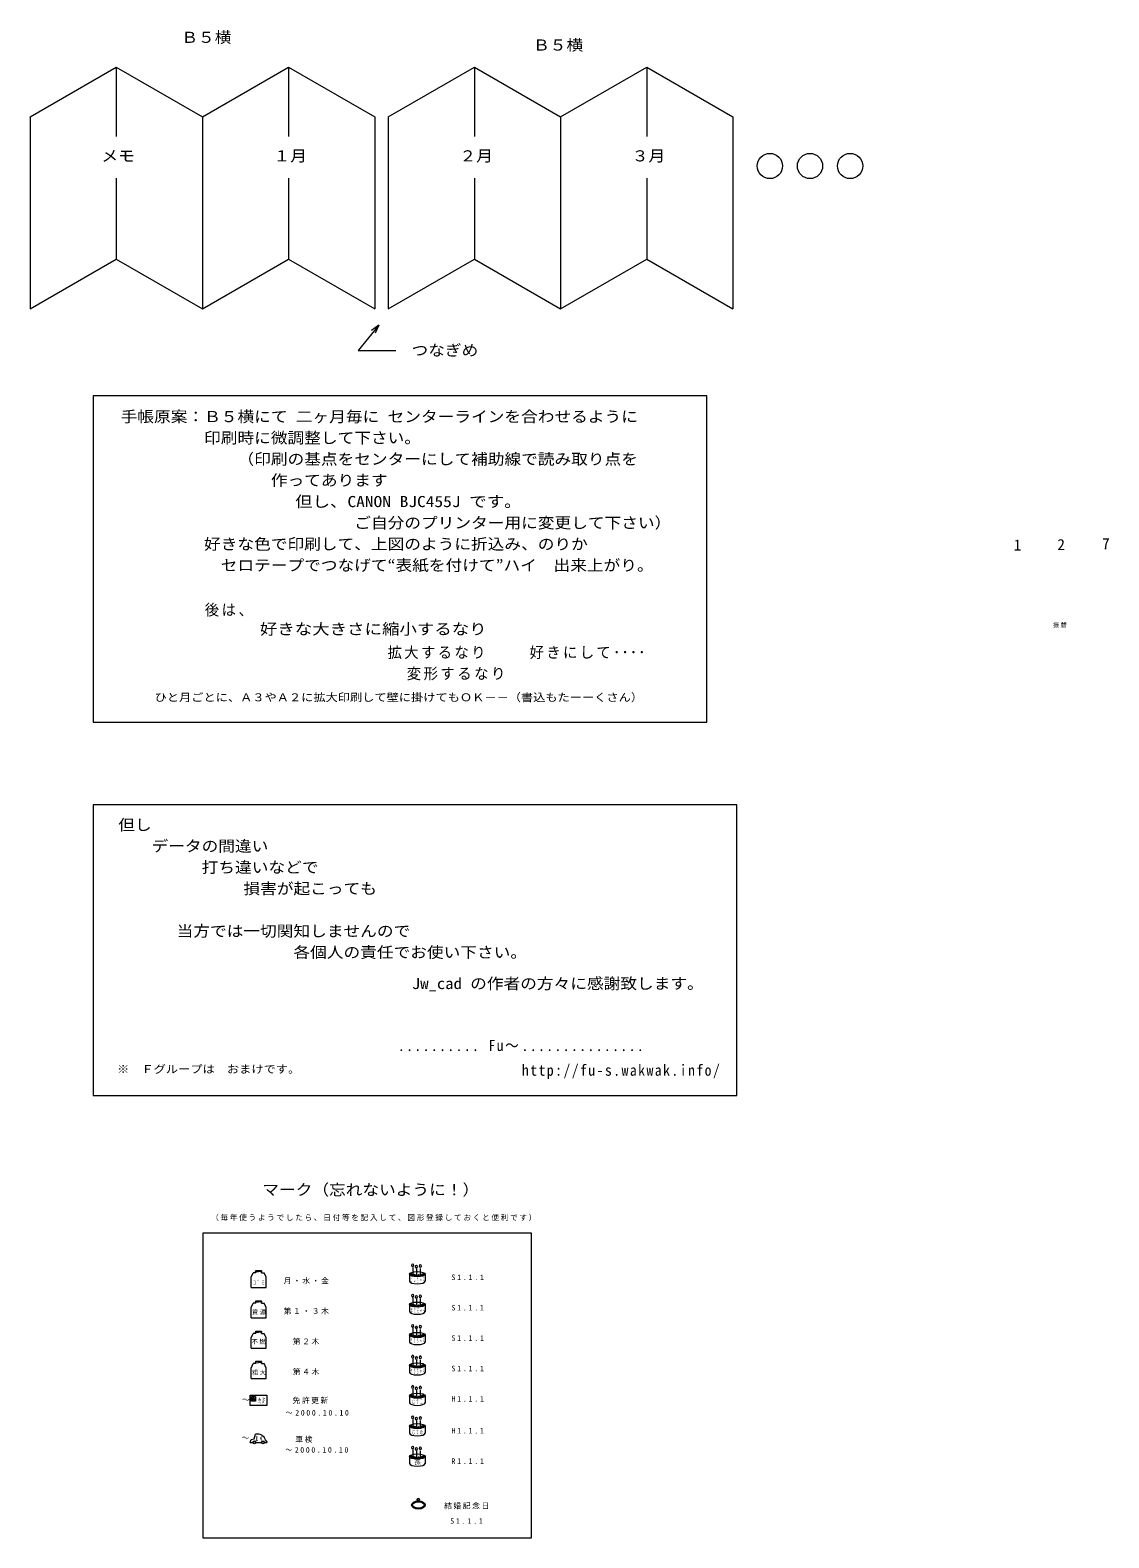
# Model space of a CAD drawing. Units: millimetres on the paper. Extents: x -557 to 659, y -402 to 385.
# Drawn here: x 303.6 to 659.2, y -113.9 to 382.9 of the extents above; entities that cross this region are included whole.
import ezdxf
from ezdxf.enums import TextEntityAlignment as Align

# ---------------------------------------------------------------- set-up
doc = ezdxf.new("R2010")
doc.units = ezdxf.units.MM
doc.layers.add('0-0_予定書込み', color=7, linetype='Continuous', lineweight=13)
doc.layers.add('0-F_枠等', color=7, linetype='Continuous', lineweight=13)
doc.layers.add('0-6_日付等', color=7, linetype='Continuous')
doc.styles.add('ＭＳ 明朝', font='')
doc.styles.get('ＭＳ 明朝').set_extended_font_data('MS Mincho')

msp = doc.modelspace()

# ---------------------------------------------------------------- linework, layer by layer
at = {"layer": '0-0_予定書込み'}
for p, q in [((429.744, -24.827), (429.744, -27.137)), ((376.505, -28.02), (377.169, -26.552)), ((376.505, -31.438), (376.505, -28.02)), ((378.059, -26.552), (377.169, -26.552)), ((377.719, -26.259), (380.137, -26.006)), ((378.059, -25.783), (379.849, -25.783)), ((378.059, -26.552), (378.059, -25.783)), ((379.849, -26.552), (379.849, -25.783)), ((379.849, -26.552), (380.739, -26.552)), ((381.403, -28.02), (380.739, -26.552)), ((381.403, -31.438), (381.403, -28.02)), ((428.686, -27.053), (428.686, -29.373)), ((430.946, -25.289), (430.946, -27.107)), ((432.239, -25.196), (432.239, -27.028)), ((433.849, -27.053), (433.849, -29.373)), ((376.505, -31.438), (381.403, -31.438)), ((376.505, -38.012), (377.169, -36.544)), ((376.505, -41.43), (376.505, -38.012)), ((378.059, -36.544), (377.169, -36.544)), ((377.719, -36.251), (380.137, -35.998)), ((378.059, -35.775), (379.849, -35.775)), ((378.059, -36.544), (378.059, -35.775)), ((379.849, -36.544), (379.849, -35.775)), ((379.849, -36.544), (380.739, -36.544)), ((381.403, -38.012), (380.739, -36.544)), ((381.403, -41.43), (381.403, -38.012)), ((428.686, -37.066), (428.686, -39.386)), ((429.744, -34.84), (429.744, -37.151)), ((430.946, -35.302), (430.946, -37.12)), ((432.239, -35.21), (432.239, -37.042)), ((433.849, -37.066), (433.849, -39.386)), ((376.505, -41.43), (381.403, -41.43)), ((376.505, -48.004), (377.169, -46.536)), ((376.505, -51.422), (376.505, -48.004)), ((378.059, -46.536), (377.169, -46.536)), ((377.719, -46.243), (380.137, -45.991)), ((378.059, -45.767), (379.849, -45.767)), ((378.059, -46.536), (378.059, -45.767)), ((379.849, -46.536), (379.849, -45.767)), ((379.849, -46.536), (380.739, -46.536)), ((381.403, -48.004), (380.739, -46.536)), ((381.403, -51.422), (381.403, -48.004)), ((428.686, -47.08), (428.686, -49.4)), ((429.744, -44.854), (429.744, -47.164)), ((430.946, -45.316), (430.946, -47.134)), ((432.239, -45.224), (432.239, -47.055)), ((433.849, -47.08), (433.849, -49.4)), ((376.505, -51.422), (381.403, -51.422)), ((376.505, -57.996), (377.169, -56.528)), ((376.505, -61.415), (376.505, -57.996)), ((378.059, -56.528), (377.169, -56.528)), ((377.719, -56.235), (380.137, -55.983)), ((378.059, -55.759), (379.849, -55.759)), ((378.059, -56.528), (378.059, -55.759)), ((379.849, -56.528), (379.849, -55.759)), ((379.849, -56.528), (380.739, -56.528)), ((381.403, -57.996), (380.739, -56.528)), ((381.403, -61.415), (381.403, -57.996)), ((428.686, -57.093), (428.686, -59.413)), ((429.744, -54.867), (429.744, -57.178)), ((430.946, -55.33), (430.946, -57.147)), ((432.239, -55.237), (432.239, -57.069)), ((433.849, -57.093), (433.849, -59.413)), ((376.505, -61.415), (381.403, -61.415)), ((428.686, -67.107), (428.686, -69.427)), ((429.744, -64.881), (429.744, -67.192)), ((430.946, -65.343), (430.946, -67.161)), ((432.239, -65.251), (432.239, -67.082)), ((433.849, -67.107), (433.849, -69.427)), ((428.686, -77.121), (428.686, -79.441)), ((429.744, -74.895), (429.744, -77.205)), ((430.946, -75.357), (430.946, -77.175)), ((432.239, -75.264), (432.239, -77.096)), ((433.849, -77.121), (433.849, -79.441)), ((376.17, -82.547), (376.463, -81.531)), ((376.17, -82.095), (376.17, -82.369)), ((376.17, -82.095), (376.3, -82.095)), ((376.222, -82.369), (376.17, -82.369)), ((376.17, -82.547), (377.033, -82.547)), ((378.089, -82.547), (379.825, -82.547)), ((380.881, -82.547), (381.629, -82.547)), ((381.629, -82.153), (381.254, -81.638)), ((381.629, -82.153), (381.629, -82.547)), ((428.686, -87.134), (428.686, -89.454)), ((429.744, -84.908), (429.744, -87.219)), ((430.946, -85.37), (430.946, -87.188)), ((432.239, -85.278), (432.239, -87.11)), ((433.849, -87.134), (433.849, -89.454))]:
    msp.add_line(p, q, dxfattribs=at)
at = {"layer": '0-0_予定書込み', "color": 4, "lineweight": 5}
for p, q in [((377.171, -67.861), (377.079, -67.833)), ((377.156, -68.125), (377.156, -68.187)), ((377.223, -67.899), (377.223, -67.968)), ((377.276, -67.861), (377.368, -67.833)), ((377.29, -68.125), (377.29, -68.18))]:
    msp.add_line(p, q, dxfattribs=at)
at = {"layer": '0-0_予定書込み', "color": 6, "lineweight": 20}
for p, q in [((431.472, -101.778), (431.134, -101.292)), ((431.767, -101.778), (432.106, -101.292))]:
    msp.add_line(p, q, dxfattribs=at)
at = {"layer": '0-0_予定書込み', "color": 3}
msp.add_lwpolyline([(360.603, -13.487), (360.603, -113.921), (468.885, -113.921), (468.885, -13.487)], close=True, dxfattribs=at)
at = {"layer": '0-0_予定書込み'}
msp.add_lwpolyline([(376.17, -66.922), (381.629, -66.922), (381.629, -70.315), (376.17, -70.315)], close=True, dxfattribs=at)
at = {"layer": '0-0_予定書込み', "color": 4, "lineweight": 5}
msp.add_lwpolyline([(376.59, -67.338), (377.921, -67.338), (377.921, -68.911), (376.59, -68.911)], close=True, dxfattribs=at)
at = {"layer": '0-0_予定書込み'}
msp.add_lwpolyline([(376.463, -81.531), (377.455, -81.342), (377.968, -79.804)], dxfattribs=at)
at = {"layer": '0-0_予定書込み', "color": 4, "lineweight": 5}
for centre, radius in [((377.223, -67.899), 0.235), ((377.14, -67.914), 0.0253), ((377.234, -68.337), 0.0409), ((377.306, -67.914), 0.0253)]:
    msp.add_circle(centre, radius, dxfattribs=at)
at = {"layer": '0-0_予定書込み'}
for centre in [(377.561, -82.547), (380.353, -82.547)]:
    msp.add_circle(centre, 0.4, dxfattribs=at)
at = {"layer": '0-0_予定書込み', "color": 4, "lineweight": 5}
for centre, radius, start, end in [((377.256, -68.848), 0.668, 354.55558, 185.44442), ((377.222, -67.962), 0.0918, 218.76693, 319.47026)]:
    msp.add_arc(centre, radius, start, end, dxfattribs=at)
at = {"layer": '0-0_予定書込み'}
for centre, radius, start, end in [((377.561, -82.547), 0.528, 0, 180), ((378.619, -82.498), 2.771, 18.07468, 103.59771), ((380.353, -82.547), 0.528, 0, 180)]:
    msp.add_arc(centre, radius, start, end, dxfattribs=at)
at = {"layer": '0-0_予定書込み', "color": 6, "lineweight": 20}
for centre, radius, start, end in [((431.62, -101.55), 0.55, 27.98526, 152.01474), ((431.62, -100.39), 1.025, 241.69921, 298.30079)]:
    msp.add_arc(centre, radius, start, end, dxfattribs=at)
for centre, major_axis, ratio in [((429.735, -24.135), (0, 0.535), 0.478), ((430.949, -24.591), (0, 0.535), 0.478), ((432.218, -24.356), (0, 0.535), 0.478), ((429.081, -26.961), (0, 0.351), 0.478), ((429.569, -27.315), (0, 0.351), 0.478), ((430.199, -27.418), (0, 0.351), 0.478), ((430.902, -27.445), (0, 0.351), 0.478), ((431.605, -27.499), (0, 0.351), 0.478), ((432.275, -27.371), (0, 0.351), 0.478), ((432.914, -27.241), (0, 0.351), 0.478), ((433.421, -27.001), (0, 0.351), 0.478), ((429.735, -34.148), (0, 0.535), 0.478), ((430.949, -34.605), (0, 0.535), 0.478), ((432.218, -34.37), (0, 0.535), 0.478), ((429.081, -36.975), (0, 0.351), 0.478), ((429.569, -37.329), (0, 0.351), 0.478), ((430.199, -37.431), (0, 0.351), 0.478), ((430.902, -37.459), (0, 0.351), 0.478), ((431.605, -37.513), (0, 0.351), 0.478), ((432.275, -37.384), (0, 0.351), 0.478), ((432.914, -37.254), (0, 0.351), 0.478), ((433.421, -37.015), (0, 0.351), 0.478), ((429.735, -44.162), (0, 0.535), 0.478), ((430.949, -44.618), (0, 0.535), 0.478), ((432.218, -44.383), (0, 0.535), 0.478), ((429.081, -46.988), (0, 0.351), 0.478), ((429.569, -47.342), (0, 0.351), 0.478), ((430.199, -47.445), (0, 0.351), 0.478), ((430.902, -47.473), (0, 0.351), 0.478), ((431.605, -47.526), (0, 0.351), 0.478), ((432.275, -47.398), (0, 0.351), 0.478), ((432.914, -47.268), (0, 0.351), 0.478), ((433.421, -47.028), (0, 0.351), 0.478), ((429.735, -54.176), (0, 0.535), 0.478), ((430.949, -54.632), (0, 0.535), 0.478), ((432.218, -54.397), (0, 0.535), 0.478), ((429.081, -57.002), (0, 0.351), 0.478), ((429.569, -57.356), (0, 0.351), 0.478), ((430.199, -57.458), (0, 0.351), 0.478), ((430.902, -57.486), (0, 0.351), 0.478), ((431.605, -57.54), (0, 0.351), 0.478), ((432.275, -57.412), (0, 0.351), 0.478), ((432.914, -57.281), (0, 0.351), 0.478), ((433.421, -57.042), (0, 0.351), 0.478), ((429.735, -64.189), (0, 0.535), 0.478), ((430.949, -64.646), (0, 0.535), 0.478), ((432.218, -64.411), (0, 0.535), 0.478), ((429.081, -67.015), (0, 0.351), 0.478), ((429.569, -67.37), (0, 0.351), 0.478), ((430.199, -67.472), (0, 0.351), 0.478), ((430.902, -67.5), (0, 0.351), 0.478), ((431.605, -67.554), (0, 0.351), 0.478), ((432.275, -67.425), (0, 0.351), 0.478), ((432.914, -67.295), (0, 0.351), 0.478), ((433.421, -67.055), (0, 0.351), 0.478), ((429.735, -74.203), (0, 0.535), 0.478), ((430.949, -74.659), (0, 0.535), 0.478), ((432.218, -74.424), (0, 0.535), 0.478), ((429.081, -77.029), (0, 0.351), 0.478), ((429.569, -77.383), (0, 0.351), 0.478), ((430.199, -77.486), (0, 0.351), 0.478), ((430.902, -77.513), (0, 0.351), 0.478), ((431.605, -77.567), (0, 0.351), 0.478), ((432.275, -77.439), (0, 0.351), 0.478), ((432.914, -77.308), (0, 0.351), 0.478), ((433.421, -77.069), (0, 0.351), 0.478), ((429.735, -84.216), (0, 0.535), 0.478), ((430.949, -84.673), (0, 0.535), 0.478), ((432.218, -84.438), (0, 0.535), 0.478), ((429.081, -87.042), (0, 0.351), 0.478), ((429.569, -87.397), (0, 0.351), 0.478), ((430.199, -87.499), (0, 0.351), 0.478), ((430.902, -87.527), (0, 0.351), 0.478), ((431.605, -87.581), (0, 0.351), 0.478), ((432.275, -87.452), (0, 0.351), 0.478), ((432.914, -87.322), (0, 0.351), 0.478), ((433.421, -87.082), (0, 0.351), 0.478), ((431.62, -103.109), (2.259, 0), 0.5902), ((431.62, -103.109), (1.959, 0), 0.5274)]:
    msp.add_ellipse(centre, major_axis=major_axis, ratio=ratio, dxfattribs=at)
at = {"layer": '0-0_予定書込み'}
for centre in [(431.267, -27.053), (431.267, -37.066), (431.267, -47.08), (431.267, -57.093), (431.267, -67.107), (431.267, -77.121), (431.267, -87.134)]:
    msp.add_ellipse(centre, major_axis=(2.582, 0), ratio=0.3275, dxfattribs=at)
for centre in [(431.267, -29.373), (431.267, -39.386), (431.267, -49.4), (431.267, -59.413), (431.267, -69.427), (431.267, -79.441), (431.267, -89.454)]:
    msp.add_ellipse(centre, major_axis=(2.582, 0), ratio=0.3275, start_param=3.1415927, end_param=6.2831853, dxfattribs=at)
at = {"layer": '0-F_枠等', "color": 3}
for p, q in [((332.023, 370.688), (332.023, 347.781)), ((388.816, 370.688), (388.816, 347.781)), ((450.089, 370.688), (450.089, 347.781)), ((506.882, 370.688), (506.882, 347.781)), ((360.419, 354.293), (360.419, 290.991)), ((417.213, 354.293), (417.213, 290.991)), ((421.692, 354.293), (421.692, 290.991)), ((478.485, 354.293), (478.485, 290.991)), ((535.278, 354.293), (535.278, 290.991)), ((332.023, 334.11), (332.023, 307.385)), ((388.816, 334.11), (388.816, 307.385)), ((450.089, 334.11), (450.089, 307.385)), ((506.882, 334.11), (506.882, 307.385)), ((478.485, 290.991), (506.882, 307.385)), ((506.882, 307.385), (535.278, 290.991)), ((418.624, 285.699), (416.188, 283.948)), ((418.624, 285.699), (417.39, 282.965))]:
    msp.add_line(p, q, dxfattribs=at)
for points in [[(303.626, 354.293), (332.023, 370.688), (360.419, 354.293)], [(360.419, 354.293), (388.816, 370.688), (417.213, 354.293)], [(421.692, 354.293), (450.089, 370.688), (478.485, 354.293)], [(478.485, 354.293), (506.882, 370.688), (535.278, 354.293)], [(303.626, 354.293), (303.626, 290.991), (332.023, 307.385), (360.419, 290.991)], [(360.419, 290.991), (388.816, 307.385), (417.213, 290.991)], [(421.692, 290.991), (450.089, 307.385), (478.485, 290.991)], [(418.624, 285.699), (411.711, 277.27), (424.154, 277.27)]]:
    msp.add_lwpolyline(points, dxfattribs=at)
for points in [[(324.416, 262.371), (324.416, 154.898), (526.646, 154.898), (526.646, 262.371)], [(324.416, 127.559), (324.416, 31.786), (536.584, 31.786), (536.584, 127.559)]]:
    msp.add_lwpolyline(points, close=True, dxfattribs=at)
for centre in [(547.486, 338.105), (560.707, 338.105), (573.929, 338.105)]:
    msp.add_circle(centre, 4.155, dxfattribs=at)

# ---------------------------------------------------------------- texts
at = {"layer": '0-0_予定書込み', "color": 3, "style": 'ＭＳ 明朝', "width": 1.1}
msp.add_text('マーク（忘れないように！）', height=3.666, dxfattribs=at).set_placement((380.158, -2.143), align=Align.BOTTOM_LEFT)
at = {"layer": '0-0_予定書込み', "style": 'ＭＳ 明朝'}
for s, height, p in [('～', 1.833, (373.445, -69.88)), ('～', 1.833, (373.304, -82.419)), ('孫', 1.466, (430.309, -90.16))]:
    msp.add_text(s, height=height, dxfattribs=at).set_placement(p, align=Align.BOTTOM_LEFT)
at = {"layer": '0-0_予定書込み', "attachment_point": 7, "style": 'ＭＳ 明朝'}
for s, insert, char_height in [('\\T1.2;（毎年使うようでしたら、日付等を記入して、図形登録しておくと便利です）', (363.275, -9.548), 1.833), ('\\T1.6;\\W0.85;ｺﾞﾐ', (377.132, -30.598), 1.466), ('\\T1.2;月・水・金', (387.215, -30.337), 1.833), ('\\T2;\\W0.25;じいちゃん', (429.062, -29.854), 1.466), ('\\T1.48;\\W0.85;S1.1.1', (442.536, -29.015), 1.833), ('\\T1.25;資源', (376.749, -40.434), 1.466), ('\\T1.2;第１・３木', (387.215, -40.329), 1.833), ('\\T2;\\W0.25;ばあちゃん', (429.146, -39.852), 1.466), ('\\T1.48;\\W0.85;S1.1.1', (442.536, -39.029), 1.833), ('\\T1.25;不燃', (376.632, -50.153), 1.466), ('\\T1.2;第２木', (390.215, -50.321), 1.833), ('\\T2;\\W0.25;とうちゃん', (429.062, -49.881), 1.466), ('\\T1.48;\\W0.85;S1.1.1', (442.536, -49.042), 1.833), ('\\T1.25;粗大', (376.749, -60.341), 1.466), ('\\T1.2;第４木', (390.215, -60.313), 1.833), ('\\T2;\\W0.25;かあちゃん', (429.062, -59.895), 1.466), ('\\T1.48;\\W0.85;S1.1.1', (442.536, -59.056), 1.833), ('\\T1.67;\\W0.4;免許', (378.876, -69.579), 1.466), ('\\T1.2;免許更新', (390.123, -69.751), 1.833), ('\\T1.6;\\W0.4;むすこ', (429.562, -69.909), 1.466), ('\\T1.48;\\W0.85;H1.1.1', (442.536, -69.069), 1.833), ('\\T1.43;\\W0.85;～2000.10.10', (387.917, -73.652), 1.833), ('\\T1.6;\\W0.4;むすめ', (429.562, -79.922), 1.466), ('\\T1.48;\\W0.85;H1.1.1', (442.536, -79.565), 1.833), ('\\T1.67;\\W0.4;車検', (377.956, -82.172), 1.466), ('\\T1.43;\\W0.85;～2000.10.10', (387.754, -85.874), 1.833), ('\\T1.2;車検', (391.035, -82.608), 1.833), ('\\T1.48;\\W0.85;R1.1.1', (442.536, -89.578), 1.833), ('\\T1.2;結婚記念日', (440.092, -104.484), 1.833), ('\\T1.48;\\W0.85;S1.1.1', (442.13, -109.308), 1.833)]:
    msp.add_mtext(s, dxfattribs=dict(at, insert=insert, char_height=char_height))
at = {"layer": '0-6_日付等', "color": 6, "style": 'ＭＳ 明朝'}
msp.add_text('1', height=3.666, dxfattribs=at).set_placement((627.874, 210.295), align=Align.BOTTOM_LEFT)
at = {"layer": '0-6_日付等', "style": 'ＭＳ 明朝'}
msp.add_text('2', height=3.666, dxfattribs=at).set_placement((642.25, 210.429), align=Align.BOTTOM_LEFT)
at = {"layer": '0-6_日付等', "color": 3, "style": 'ＭＳ 明朝'}
msp.add_text('7', height=3.666, dxfattribs=at).set_placement((656.991, 210.71), align=Align.BOTTOM_LEFT)
at = {"layer": '0-6_日付等', "insert": (640.759, 185.964), "char_height": 1.466, "attachment_point": 7, "style": 'ＭＳ 明朝'}
msp.add_mtext('\\T1.25;振替', dxfattribs=at)
at = {"layer": '0-F_枠等', "color": 3, "style": 'ＭＳ 明朝'}
for s, width, p in [('Ｂ５横', 1.1, (353.461, 377.561)), ('Ｂ５横', 1.1, (469.421, 375.026)), ('メモ', 1.1, (327.102, 338.506)), ('１月', 1.1, (383.895, 338.506)), ('２月', 1.1, (445.168, 338.506)), ('３月', 1.1, (501.961, 338.506)), ('つなぎめ', 1.1, (429.356, 274.45)), ('手帳原案：Ｂ５横にて 二ヶ月毎に センターラインを合わせるように', 1.1, (333.469, 252.605)), ('\u3000\u3000\u3000\u3000\u3000印刷時に微調整して下さい。', 1.1, (333.469, 245.605)), ('\u3000\u3000\u3000\u3000\u3000\u3000\u3000（印刷の基点をセンターにして補助線で読み取り点を', 1.1, (333.469, 238.605)), ('\u3000\u3000\u3000\u3000\u3000\u3000\u3000\u3000\u3000作ってあります', 1.1, (333.469, 231.605)), ('\u3000\u3000\u3000\u3000\u3000\u3000\u3000\u3000\u3000\u3000但し、CANON BJC455J です。', 1.15, (333.469, 224.605)), ('\u3000\u3000\u3000\u3000\u3000\u3000\u3000\u3000\u3000\u3000\u3000\u3000\u3000\u3000ご自分のプリンター用に変更して下さい）', 1.1, (333.469, 217.605)), (' \u3000\u3000\u3000\u3000 好きな色で印刷して、上図のように折込み、のりか', 1.1, (333.469, 210.605)), (' \u3000\u3000\u3000\u3000 \u3000セロテープでつなげて“表紙を付けて”ハイ\u3000出来上がり。', 1.1, (333.469, 203.605)), ('                好きな大きさに縮小するなり', 1.15, (333.469, 182.605)), ('但し', 1.1, (332.677, 118.089)), ('    データの間違い', 1.1, (332.677, 111.089)), ('\u3000打ち違いなどで', 1.1, (354.677, 104.089)), ('損害が起こっても', 1.1, (373.927, 97.089)), ('当方では一切関知しませんので', 1.1, (351.927, 83.089)), ('\u3000各個人の責任でお使い下さい。', 1.1, (384.927, 76.089)), ('Jw_cad の作者の方々に感謝致します。', 1.1, (429.48, 65.808))]:
    msp.add_text(s, height=3.666, dxfattribs=dict(at, width=width)).set_placement(p, align=Align.BOTTOM_LEFT)
at = {"layer": '0-F_枠等', "style": 'ＭＳ 明朝', "width": 1.15}
for s, p in [('ひと月ごとに、Ａ３やＡ２に拡大印刷して壁に掛けてもＯＫ－－（書込もたーーくさん）', (344.667, 160.948)), ('※\u3000Ｆグループは\u3000おまけです。', (332.273, 38.447))]:
    msp.add_text(s, height=2.566, dxfattribs=at).set_placement(p, align=Align.BOTTOM_LEFT)
at = {"layer": '0-F_枠等', "color": 3, "char_height": 3.666, "attachment_point": 7, "style": 'ＭＳ 明朝'}
for s, insert in [('\\T1.17;\\W0.95;\\~\\~\\~\\~\\~\\~\\~\\~\\~\\~後は、', (333.469, 189.605)), ('\\T1.16;\\W0.95;\\~\\~\\~\\~\\~\\~\\~\\~\\~\\~\\~\\~\\~\\~\\~\\~\\~\\~\\~\\~\\~\\~\\~\\~\\~\\~\\~\\~\u3000\u3000拡大するなり\\~\\~\\~\u3000好きにして････', (333.469, 175.605)), ('\\T1.17;\\W0.95;\\~\\~\\~\\~\\~\\~\\~\\~\\~\\~\\~\\~\\~\\~\\~\\~\\~\\~\\~\\~\\~\\~\\~\\~\\~\\~\\~\\~\u3000\u3000\u3000変形するなり', (333.469, 168.605)), ('\\T1.21;\\W0.9;\\~..........\\~Fu～...............', (422.152, 46.424)), ('\\T1.22;\\W0.9;http://fu-s.wakwak.info/', (465.737, 37.289))]:
    msp.add_mtext(s, dxfattribs=dict(at, insert=insert))

doc.saveas('drawing.dxf')
